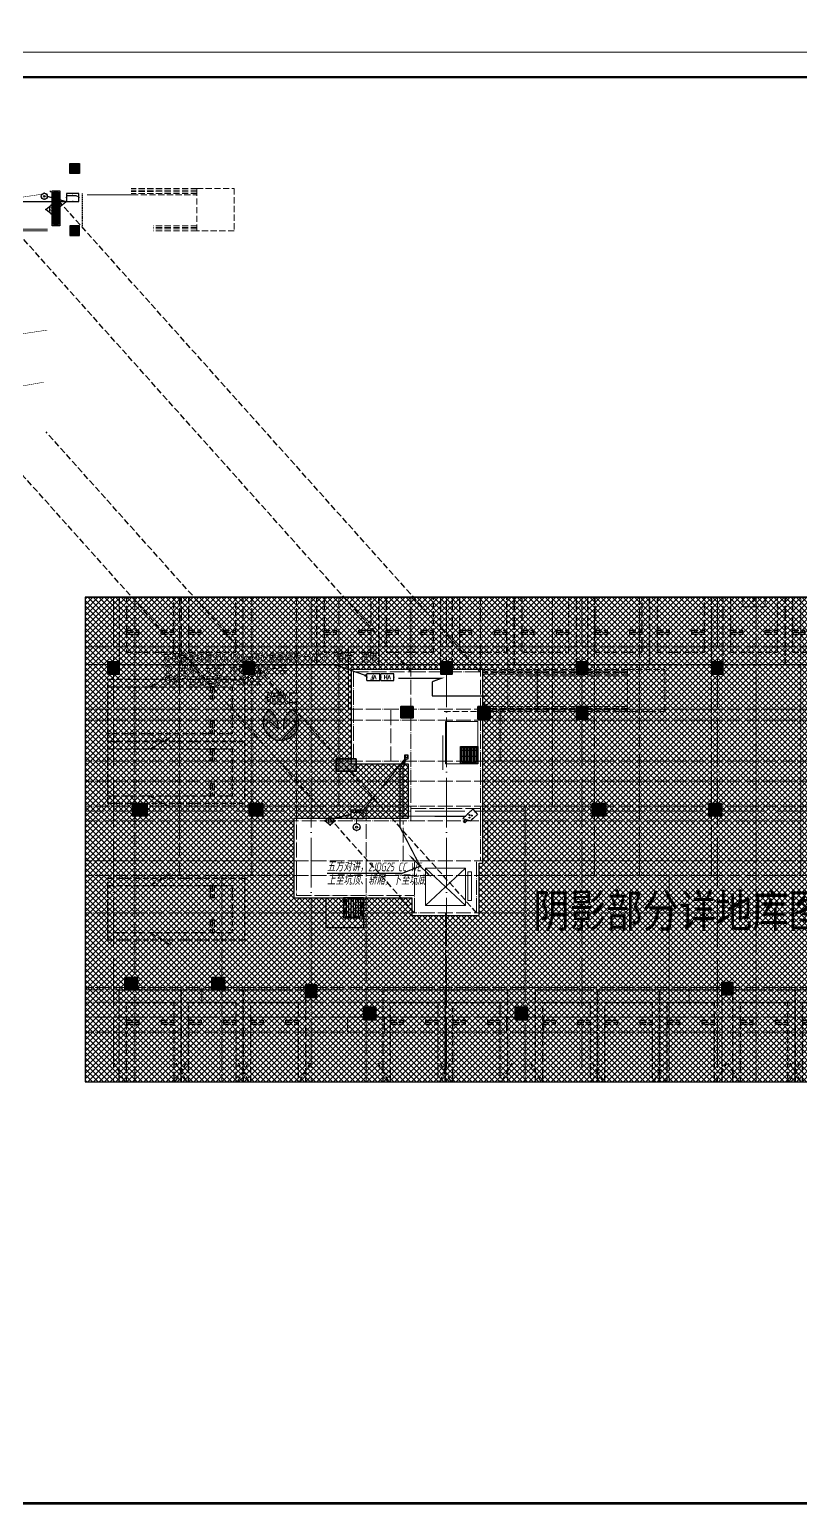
# Model space of a CAD drawing. Extents: x 2803505 to 5851001, y -1372902 to 24339.
# Drawn here: x 2843566 to 2874588, y -807139 to -747739 of the extents above; entities that cross this region are included whole.
import ezdxf
from ezdxf.enums import TextEntityAlignment as Align
from ezdxf.xclip import XClip

# ---------------------------------------------------------------- set-up
doc = ezdxf.new("R2010")
doc.units = 0
doc.header["$LTSCALE"] = 1000
doc.header["$MEASUREMENT"] = 0
doc.header["$XCLIPFRAME"] = 2
for name, pattern in [('#P_--_20B1_001_t3$0$DASH', [0.35, 0.25, -0.1]), ('5、6、7#楼参照$0$DASH', [0.35, 0.25, -0.1]), ('__DASH', [0.35, 0.25, -0.1]), ('DASH', [0.35, 0.25, -0.1]), ('DOTE', [2.4200000000000004, 2, -0.2, 0.02, -0.2]), ('HIDDEN', [0.375, 0.25, -0.125])]:
    doc.linetypes.add(name, pattern=pattern)
doc.layers.get('0').update_dxf_attribs({"linetype": 'CONTINUOUS'})
for name, color, linetype in [('!!电气', 1, 'CONTINUOUS'), ('!校对', 2, 'CONTINUOUS'), ('0-R疏散口', 20, 'CONTINUOUS'), ('0-R集水坑', 191, 'CONTINUOUS'), ('DIM-照明', 7, 'CONTINUOUS'), ('EQUIP-安防', 3, 'CONTINUOUS'), ('EQUIP-电视', 3, 'CONTINUOUS'), ('HS-A-停车位（标准）', 9, 'CONTINUOUS'), ('LWIRE', 4, 'CONTINUOUS'), ('text', 7, 'CONTINUOUS'), ('VPIPE-雨水', 4, 'DASH'), ('WIRE-安防', 4, 'CONTINUOUS'), ('人防集水坑', 11, 'CONTINUOUS'), ('审核', 1, 'CONTINUOUS'), ('电气', 6, 'CONTINUOUS'), ('疏散口', 20, 'CONTINUOUS')]:
    doc.layers.add(name, color=color, linetype=linetype)
for name, color, linetype, lineweight in [('3.5方案汇报，与郭总、侯月琴确定户型_t8$0$STAIR', 2, 'CONTINUOUS', 18), ('AE-PARKING', 70, '5、6、7#楼参照$0$DASH', 13), ('DOTE', 19, 'DOTE', 9), ('PUB_HATCH', 8, 'CONTINUOUS', 9), ('STAIR', 252, 'CONTINUOUS', 20), ('图框', 147, 'CONTINUOUS', 20), ('填充', 251, 'CONTINUOUS', 5), ('平面-看线', 252, 'CONTINUOUS', 15), ('排水', 252, 'CONTINUOUS', 20), ('砼柱', 2, 'CONTINUOUS', 35)]:
    doc.layers.add(name, color=color, linetype=linetype, lineweight=lineweight)
doc.styles.add('-宋体', font='', dxfattribs={"width": 0.8})
doc.styles.add('_TEL_DIM', font='SIMPLEX', dxfattribs={"width": 0.8, "height": 3.5, "bigfont": 'HZTXT'})
doc.styles.add('HZTXT', font='gbeitc.shx', dxfattribs={"width": 0.8, "height": 400, "bigfont": 'hztxt.shx'})
doc.styles.add('SM1', font='realsz.shx', dxfattribs={"width": 0.75, "bigfont": 'realhz.shx'})
doc.styles.get("Standard").update_dxf_attribs({"font": 'gbenor.shx', "bigfont": 'gbcbig.shx'})
doc.styles.add('黑体', font='simhei.ttf')
doc.styles.get('-宋体').set_extended_font_data('SimSun')

# ---------------------------------------------------------------- blocks, each defined once
blk = doc.blocks.new('A$C1DD019F9')
at = {"layer": '疏散口'}
h = blk.add_hatch(color=256, dxfattribs=at)
edge = h.paths.add_edge_path()
edge.add_line((1657.837590239942, 3315.723901660649), (367.3306208625436, 2025.216944172512))
edge.add_arc((562.7390984487897, 1829.808464785995), 276.3493204781321, 134.999999736071, 315.0000450135555)
edge.add_line((758.1477304548025, 1634.400139819365), (1381.488251060247, 2257.740654682275))
edge.add_arc((-487.2515846193137, 1989.868379143272), 1887.841129295078, -24.12321173134552, 8.157426411511608, ccw=False)
edge.add_arc((-487.2518275084583, 1989.868449001487), 1887.841379523462, 303.5961554791981, 335.8767893464231, ccw=False)
edge.add_arc((1657.83757689014, 1657.627985069564), 1658.095916591085, 89.99999953869542, 228.4172749558772, ccw=False)
h = blk.add_hatch(color=256, dxfattribs=at)
edge = h.paths.add_edge_path()
edge.add_line((1657.837590239942, 3315.723901660649), (2948.344559617341, 2025.216944172512))
edge.add_arc((2752.936082031095, 1829.808464785995), 276.3493204781321, -135.00004501355562, 45.000000263928996, ccw=False)
edge.add_line((2557.527450025082, 1634.400139819365), (1934.186929419636, 2257.740654682275))
edge.add_arc((3802.926765099197, 1989.868379143272), 1887.841129295078, 171.8425735884883, 204.1232117313454)
edge.add_arc((3802.927007988342, 1989.868449001489), 1887.841379523464, 204.123210653577, 236.403844520802)
edge.add_arc((1657.837603589745, 1657.627985069564), 1658.095916591085, 311.5827250441228, 450.0000004613047)
for points in [[(1657.837590239942, 3315.723901660649), (367.3306208625437, 2025.216944172512, 1.000000395120669), (758.1477304548025, 1634.400139819365), (1381.488251060247, 2257.740654682275, -0.1417897514410627), (1235.721885070204, 1218.307265423704, -0.141789732410033), (557.3581269979476, 417.3751685111782, -0.6899650482418342), (1657.837590239942, 3315.723901660649)], [(1657.837590239942, 3315.723901660649), (2948.344559617341, 2025.216944172512, -1.000000395120669), (2557.527450025082, 1634.400139819365), (1934.186929419636, 2257.740654682275, 0.1417897514410627), (2079.953295409679, 1218.307265423704, 0.141789732410033), (2758.317053481937, 417.3751685111782, 0.6899650482418342), (1657.837590239942, 3315.723901660649)]]:
    blk.add_lwpolyline(points, format="xyb", close=True, dxfattribs=at)
blk = doc.blocks.new('充电车位')
at = {"layer": 'AE-PARKING', "linetype": 'ByBlock'}
h = blk.add_hatch(color=1, dxfattribs=at)
h.dxf.hatch_style = 1
h.paths.add_polyline_path([(-1007586.192309124, -1042637.750552036), (-1007473.70691881, -1042375.484842397), (-1007689.223537753, -1042375.484842405), (-1007425.007632948, -1042030.478523538), (-1007514.574478829, -1042281.719792634), (-1007278.962196556, -1042297.991757713)])
at = {"layer": 'AE-PARKING', "color": 1}
for p, q in [((-1007928.602682202, -1041872.947363779), (-1007028.602682206, -1041872.947363779)), ((-1007928.602682199, -1041872.947363779), (-1007928.602682201, -1042772.947363771)), ((-1007028.602682203, -1041872.947363779), (-1007028.602682201, -1042772.947363771)), ((-1007928.602682204, -1042772.947363771), (-1007028.602682201, -1042772.947363771))]:
    blk.add_line(p, q, dxfattribs=at)
at = {"layer": 'AE-PARKING', "color": 1, "linetype": 'ByBlock'}
for p, q in [((-1007425.007632948, -1042030.478523538), (-1007689.223537753, -1042375.484842405)), ((-1007689.223537753, -1042375.484842405), (-1007473.70691881, -1042375.484842397)), ((-1007278.962196556, -1042297.991757713), (-1007586.192309124, -1042637.750552036)), ((-1007586.192309124, -1042637.750552036), (-1007473.70691881, -1042375.484842397)), ((-1007425.007632948, -1042030.478523538), (-1007514.574478829, -1042281.719792634)), ((-1007514.574478829, -1042281.719792634), (-1007278.962196556, -1042297.991757713))]:
    blk.add_line(p, q, dxfattribs=at)
blk = doc.blocks.new('A$C25A378E3')
at = {"layer": 'HS-A-停车位（标准）', "linetype": 'DASH'}
for p, q in [((299.9288666398497, 4280.200665866025), (299.9276344913524, 4120.200664976728)), ((299.9282505712472, 4200.200665451237), (799.9279646449722, 4200.00894667895)), ((299.9288666398497, 4280.200665866025), (799.9285807174165, 4280.00894703425)), ((799.9285807174165, 4280.00894703425), (799.9273485837039, 4120.008946264163)), ((1699.929113851395, 4280.193678615266), (1699.927881702897, 4120.19367778569)), ((1699.928497782676, 4200.193678200361), (2199.928211856517, 4200.001959428308)), ((1699.929113851395, 4280.193678615266), (2199.928827928961, 4280.001959843212)), ((2199.928827928961, 4280.001959843212), (2199.927595795365, 4120.001958953799)), ((299.9276344913524, 4120.200664976728), (799.9273485837039, 4120.008946264163)), ((1699.927881702897, 4120.19367778569), (2199.927595795365, 4120.001958953799)), ((300.0205537431175, 1700.046125917463), (-199.9740653929766, 2550.049336581258)), ((2200.020893819514, 1700.035927985562), (2700.026429273654, 2550.032717227354))]:
    blk.add_line(p, q, dxfattribs=at)
for points in [[(1.164153218269348e-10, 5499.999999999884), (2499.999999842257, 5499.971898506512), (2499.938176556607, -0.02810114610474557), (-0.06182328553404659, 3.472669050097466e-07)], [(299.9943796824664, 4999.996627852321), (2199.994379562442, 4999.975270717288), (2199.938176575466, -0.02472896687686443), (299.9381766954903, -0.003371831844560802)]]:
    blk.add_lwpolyline(points, close=True, dxfattribs=at)
blk = doc.blocks.new('TIY8O')
at = {"layer": '0-R集水坑', "linetype": 'DASH'}
h = blk.add_hatch(dxfattribs=at)
h.set_pattern_fill('LINE', color=191, scale=100, angle=-90.00000000000006, style=0)
h.set_pattern_definition([(270, (-235326.6603705898, -492619.8195465856), (95.25, -7.876661409549766e-14), [])])
h.paths.add_polyline_path([(251192.714674465, 63602.66983472076), (251192.7093475896, 62902.669904932), (250492.7095668054, 62902.67580823865), (250492.7161997986, 63602.67580820792)])
at = {"layer": '0-R集水坑', "color": 191, "elevation": 0.4327255357110903}
for points in [[(250442.7090580211, 62452.68549320343), (251942.7090579913, 62452.67601750753), (251942.7166385491, 63652.67601748332), (250442.7166385789, 63652.68549317922)], [(251242.7159861337, 63652.66910502905), (251242.7089670943, 62852.66910505909), (250442.7091281175, 62852.67624693047), (250442.7166384909, 63652.67624689624)]]:
    blk.add_lwpolyline(points, close=True, dxfattribs=at)
at = {"layer": '0-R集水坑', "color": 191, "linetype": 'DASH', "elevation": 0.4327255357110903}
blk.add_lwpolyline([(251192.714674465, 63602.66983472076), (251192.7093475896, 62902.669904932), (250492.7095668054, 62902.67580823865), (250492.7161997986, 63602.67580820792)], close=True, dxfattribs=at)
blk = doc.blocks.new('FSFSFASFSFESFSEF')
at = {"layer": '人防集水坑', "ltscale": 0.8}
h = blk.add_hatch(dxfattribs=at)
h.set_pattern_fill('GRATE', color=256, scale=75, style=0)
h.set_pattern_definition([(270, (-806039.3574039747, 23438904.07928268), (59.53125, -1.822618869043522e-14), []), (360, (-806039.3574039747, 23438904.07928268), (8.748522416193854e-14, 238.125), [])])
h.paths.add_polyline_path([(286466.5787021541, 761315.5335229017), (287066.5787021541, 761315.5335229017), (287066.5787021541, 760715.5335229017), (286466.5787021541, 760715.5335229017)])
at = {"layer": '人防集水坑'}
for points in [[(287116.5787021541, 760665.5335229017), (286416.5787021541, 760665.5335229017), (286416.5787021541, 761365.5335229017), (287116.5787021541, 761365.5335229017)], [(287066.5787021541, 760715.5335229017), (286466.5787021541, 760715.5335229017), (286466.5787021541, 761315.5335229017), (287066.5787021541, 761315.5335229017)]]:
    blk.add_lwpolyline(points, close=True, dxfattribs=at)
at = {"layer": '排水'}
blk.add_lwpolyline([(285816.5787021536, 760665.5335229018), (287116.5787021536, 760665.5335229018), (287116.5787021534, 762365.5335229018), (285816.5787021534, 762365.5335229018)], close=True, dxfattribs=at)
blk = doc.blocks.new('DFBFBFBGF')
at = {"layer": 'STAIR', "color": 252, "linetype": '#P_--_20B1_001_t3$0$DASH'}
for p, q in [((293136.325158803, 754230.1456084143), (287316.5787030022, 754230.1456084143)), ((293136.3251588031, 754160.1456084616), (287316.5787030022, 754160.1456084708)), ((293136.3251588029, 754100.1456084616), (287316.5787030022, 754100.1456084704)), ((293136.3251588018, 754030.1456084143), (287316.5787030022, 754030.1456084145)), ((288716.325158803, 753970.1456084145), (293136.3251588018, 753970.1456083918)), ((293136.3251588018, 754030.1456084143), (293136.325158803, 754230.1456084143)), ((293136.325158803, 752730.1456083826), (287316.5787030022, 752730.1456085002)), ((293136.3251588031, 752660.1456084299), (287316.5787030022, 752660.1456085349)), ((293136.3251588029, 752600.1456084299), (287316.5787030022, 752600.1456085352)), ((293136.3251588018, 752530.1456083826), (293136.325158803, 752730.1456083826)), ((293136.3251588018, 752530.1456083826), (287316.5787030022, 752530.1456085071))]:
    blk.add_line(p, q, dxfattribs=at)
blk.add_lwpolyline([(293136.325158803, 754230.1456084143), (294636.325158803, 754230.1456084143), (294636.325158803, 752530.1456083859), (293136.325158803, 752530.1456083859)], close=True, dxfattribs=at)
at = {"layer": '审核', "color": 252, "linetype": 'HIDDEN', "ltscale": 0.2}
blk.add_line((289519.4158324369, 752530.1456084601), (289519.4158324566, 754230.1456084143), dxfattribs=at)
blk = doc.blocks.new('A$C24B36177')
for points in [[(-113625.0000000002, -16697.00265675376), (-114075.0000000002, -16697.00265675376), (-114075.0000000002, -17197.00265675376), (-113625.0000000002, -17197.00265675376)], [(-108175.0000000002, -16697.00265675376), (-108625.0000000002, -16697.00265675376), (-108625.0000000002, -17197.00265675376), (-108175.0000000002, -17197.00265675376)], [(-100225.0000000002, -16697.00265675376), (-100675.0000000002, -16697.00265675376), (-100675.0000000002, -17197.00265675376), (-100225.0000000002, -17197.00265675376)], [(-94775.00000000023, -16697.00265675376), (-95225.00000000023, -16697.00265675376), (-95225.00000000023, -17197.00265675376), (-94775.00000000023, -17197.00265675376)], [(-89325.00000000023, -16697.00265675376), (-89775.00000000023, -16697.00265675376), (-89775.00000000023, -17197.00265675376), (-89325.00000000023, -17197.00265675376)], [(-101788.2715234833, -18497.00265675376), (-102288.2715234833, -18497.00265675376), (-102288.2715234833, -18947.00265675376), (-101788.2715234833, -18947.00265675376)], [(-98688.27152348333, -18497.00265675376), (-99188.27152348333, -18497.00265675376), (-99188.27152348333, -18947.00265675376), (-98688.27152348333, -18947.00265675376)], [(-94775.00000000023, -18497.00265675376), (-95225.00000000023, -18497.00265675376), (-95225.00000000023, -18997.00265675376), (-94775.00000000023, -18997.00265675376)], [(-104088.2823892349, -20597.00265675364), (-104888.2823892349, -20597.00265675364), (-104888.2823892349, -21097.00265675364), (-104088.2823892349, -21097.00265675364)], [(-112488.2715234833, -22397.00265675364), (-113088.2715234833, -22397.00265675364), (-113088.2715234833, -22897.00265675364), (-112488.2715234833, -22897.00265675364)], [(-108388.2715234832, -22897.00265675364), (-107838.2715234832, -22897.00265675364), (-107838.2715234832, -22397.00265675364), (-108388.2715234832, -22397.00265675364)], [(-94588.27152348321, -22897.00265675364), (-94038.27152348321, -22897.00265675364), (-94038.27152348321, -22397.00265675364), (-94588.27152348321, -22397.00265675364)], [(-89888.27152348321, -22897.00265675364), (-89388.27152348321, -22897.00265675364), (-89388.27152348321, -22397.00265675364), (-89888.27152348321, -22397.00265675364)], [(-113388.2715234833, -29897.00265675364), (-112888.2715234833, -29897.00265675364), (-112888.2715234833, -29397.00265675364), (-113388.2715234833, -29397.00265675364)], [(-109888.2715239811, -29897.00265675364), (-109388.2715239811, -29897.00265675364), (-109388.2715239811, -29397.00265675364), (-109888.2715239811, -29397.00265675364)], [(-105675.0000000002, -29697.00265675364), (-106125.0000000002, -29697.00265675364), (-106125.0000000002, -30197.00265675364), (-105675.0000000002, -30197.00265675364)], [(-88924.99999999988, -29597.00265675376), (-89374.99999999988, -29597.00265675376), (-89374.99999999988, -30097.00265675376), (-88924.99999999988, -30097.00265675376)], [(-103788.2715234833, -31097.00265675364), (-103288.2715234833, -31097.00265675364), (-103288.2715234833, -30597.00265675364), (-103788.2715234833, -30597.00265675364)], [(-97688.27152348333, -31097.00265675376), (-97188.27152348333, -31097.00265675376), (-97188.27152348333, -30597.00265675376), (-97688.27152348333, -30597.00265675376)]]:
    blk.add_hatch(color=252).paths.add_polyline_path(points)
at = {"layer": '砼柱', "color": 252, "lineweight": 35}
for points in [[(-113625.0000000002, -16697.00265675376), (-114075.0000000002, -16697.00265675376), (-114075.0000000002, -17197.00265675376), (-113625.0000000002, -17197.00265675376)], [(-108175.0000000002, -16697.00265675376), (-108625.0000000002, -16697.00265675376), (-108625.0000000002, -17197.00265675376), (-108175.0000000002, -17197.00265675376)], [(-100225.0000000002, -16697.00265675376), (-100675.0000000002, -16697.00265675376), (-100675.0000000002, -17197.00265675376), (-100225.0000000002, -17197.00265675376)], [(-94775.00000000023, -16697.00265675376), (-95225.00000000023, -16697.00265675376), (-95225.00000000023, -17197.00265675376), (-94775.00000000023, -17197.00265675376)], [(-89325.00000000023, -16697.00265675376), (-89775.00000000023, -16697.00265675376), (-89775.00000000023, -17197.00265675376), (-89325.00000000023, -17197.00265675376)], [(-101788.2715234833, -18497.00265675376), (-102288.2715234833, -18497.00265675376), (-102288.2715234833, -18947.00265675376), (-101788.2715234833, -18947.00265675376)], [(-98688.27152348333, -18497.00265675376), (-99188.27152348333, -18497.00265675376), (-99188.27152348333, -18947.00265675376), (-98688.27152348333, -18947.00265675376)], [(-94775.00000000023, -18497.00265675376), (-95225.00000000023, -18497.00265675376), (-95225.00000000023, -18997.00265675376), (-94775.00000000023, -18997.00265675376)], [(-104088.2823892349, -20597.00265675364), (-104888.2823892349, -20597.00265675364), (-104888.2823892349, -21097.00265675364), (-104088.2823892349, -21097.00265675364)], [(-112488.2715234833, -22397.00265675364), (-113088.2715234833, -22397.00265675364), (-113088.2715234833, -22897.00265675364), (-112488.2715234833, -22897.00265675364)], [(-108388.2715234832, -22897.00265675364), (-107838.2715234832, -22897.00265675364), (-107838.2715234832, -22397.00265675364), (-108388.2715234832, -22397.00265675364)], [(-94588.27152348321, -22897.00265675364), (-94038.27152348321, -22897.00265675364), (-94038.27152348321, -22397.00265675364), (-94588.27152348321, -22397.00265675364)], [(-89888.27152348321, -22897.00265675364), (-89388.27152348321, -22897.00265675364), (-89388.27152348321, -22397.00265675364), (-89888.27152348321, -22397.00265675364)], [(-113388.2715234833, -29897.00265675364), (-112888.2715234833, -29897.00265675364), (-112888.2715234833, -29397.00265675364), (-113388.2715234833, -29397.00265675364)], [(-109888.2715239811, -29897.00265675364), (-109388.2715239811, -29897.00265675364), (-109388.2715239811, -29397.00265675364), (-109888.2715239811, -29397.00265675364)], [(-105675.0000000002, -29697.00265675364), (-106125.0000000002, -29697.00265675364), (-106125.0000000002, -30197.00265675364), (-105675.0000000002, -30197.00265675364)], [(-88924.99999999988, -29597.00265675376), (-89374.99999999988, -29597.00265675376), (-89374.99999999988, -30097.00265675376), (-88924.99999999988, -30097.00265675376)], [(-103788.2715234833, -31097.00265675364), (-103288.2715234833, -31097.00265675364), (-103288.2715234833, -30597.00265675364), (-103788.2715234833, -30597.00265675364)], [(-97688.27152348333, -31097.00265675376), (-97188.27152348333, -31097.00265675376), (-97188.27152348333, -30597.00265675376), (-97688.27152348333, -30597.00265675376)]]:
    blk.add_lwpolyline(points, close=True, dxfattribs=at)
blk = doc.blocks.new('A$C74D73064')
at = {"layer": 'PUB_HATCH'}
blk.add_hatch(color=252, dxfattribs=at).paths.add_polyline_path([(1366.763577650301, 65922.25380453619), (916.7635776503012, 65922.25380453619), (916.7635776503012, 65422.25380453619), (1366.763577650301, 65422.25380453619)])
at = {"layer": '填充'}
h = blk.add_hatch(dxfattribs=at)
h.set_pattern_fill('ANSI37', color=252, scale=100, style=0)
h.set_pattern_definition([(45, (953418.0689988486, -464688.2486653434), (-112.2532015133644, 112.2532015133644), []), (135, (953418.0689988486, -464688.2486653434), (-112.2532015133644, -112.2532015133644), [])])
h.paths.add_polyline_path([(-14883.24657612492, 70322.25548036379), (39116.74029141641, 70322.25548036379), (39116.74029141641, 50822.25548154057), (-14883.24657612492, 50822.25548154057)])
h.paths.add_polyline_path([(-1883.245113453828, 67422.29268095532), (-1883.298365108087, 67422.2499491538), (-4183.506522695068, 67422.2499505431), (-4183.459693771438, 63622.29409954284), (-1883.245802723803, 63622.28858335229), (-1883.245280408068, 61422.56304480421), (-6483.052808453562, 61422.56158439867), (-6483.052809515619, 58222.55929603253), (-1733.24666046747, 58222.5592971961), (-1733.246263705427, 57522.29680770764), (966.75373735209, 57522.296807718), (966.7560266151559, 59622.35956726602), (1116.760783986654, 59622.22407580406), (1116.758494808571, 61422.42511312739), (1116.757451254758, 61422.53944550065), (1116.764397459454, 67422.28934755625)], flags=16)
h.paths.add_polyline_path([(28416.52837015979, 63622.29192543851), (28416.52719244442, 67422.25325119036), (26117.14164646191, 67422.25844941061), (26117.14164806681, 67422.29158126056), (23117.14164118294, 67422.29158126056), (23116.79998004087, 61422.56216836168), (18516.80651620356, 61422.56070896034), (18516.80691674957, 58222.56222750584), (23266.79900158942, 58222.56222766545), (23266.79899674351, 57522.29593126522), (25966.79899780103, 57522.29593127558), (25966.7989977973, 59622.2920976801), (26416.80034946487, 59622.29314419447), (26416.80034955358, 61422.56077466119), (26116.80271170358, 61422.53856905812), (26117.14164408576, 63622.29199816036)], flags=16)
at = {"color": 252}
for points in [[(-14883.24657612492, 70322.25548036373), (39116.74029141641, 70322.25548036373), (39116.74029141641, 50822.25548154057), (-14883.24657612492, 50822.25548154057)], [(-1883.245113453828, 67422.29268095526), (-1883.298365108087, 67422.24994915375), (-4183.506522695068, 67422.24995054305), (-4183.459693771438, 63622.29409954278), (-1883.245802723803, 63622.28858335223), (-1883.245280408068, 61422.56304480415), (-6483.052808453562, 61422.56158439873), (-6483.052809515619, 58222.55929603253), (-1733.24666046747, 58222.5592971961), (-1733.246263705427, 57522.29680770764), (966.75373735209, 57522.296807718), (966.7560266151559, 59622.35956726596), (1116.760783986654, 59622.224075804), (1116.758494808571, 61422.42511312733), (1116.757451254758, 61422.53944550059), (1116.764397459454, 67422.2893475563)]]:
    blk.add_lwpolyline(points, close=True, dxfattribs=at)
at = {"layer": '3.5方案汇报，与郭总、侯月琴确定户型_t8$0$STAIR', "color": 252}
for p, q in [((416.7534364764579, 59422.2468803107), (-1183.246563524008, 57922.2468803121)), ((-1183.246563524008, 59422.2468803107), (416.7534364764579, 57922.2468803121))]:
    blk.add_line(p, q, dxfattribs=at)
for points in [[(-1183.246563524008, 57922.2468803121), (-1183.246563524008, 59422.2468803107), (416.7534364764579, 59422.2468803107), (416.7534364764579, 57922.2468803121)], [(516.7534364669118, 58122.24688042758), (516.7534364669118, 59272.24688042805), (666.7534364697058, 59272.24688042805), (666.7534364697058, 58122.24688042758)]]:
    blk.add_lwpolyline(points, close=True, dxfattribs=at)
at = {"layer": 'DOTE', "color": 252}
for p, q in [((-13744.96489886986, 93136.92275867716), (-13744.96489886986, 8148.87607650971)), ((-5794.964898869861, 93136.92275867716), (-5794.964898869861, 8148.87607650971)), ((-344.9648988698609, 93136.92275867716), (-344.9648988698609, 8148.87607650971)), ((5105.035101130372, 93136.92275867716), (5105.035101130372, 8148.87607650971)), ((10555.0351011306, 93136.92275867704), (10555.0351011306, 8148.876076509594)), ((-86385.24772744626, 67619.25646164955), (196116.0437006025, 67619.25646164955)), ((196116.0437006019, 61719.25646164967), (-86385.24772744626, 61719.25646164967)), ((196116.0437006026, 54519.25646164967), (-86385.24772744626, 54519.25646164967))]:
    blk.add_line(p, q, dxfattribs=at)
at = {"layer": 'DOTE', "color": 252, "linetype": 'DOTE', "ltscale": 0.3}
for p, q in [((-4083.231617064332, 67322.56009748916), (-4083.512988365372, 63722.29424634459)), ((-4083.23161725665, 67322.55763666308), (-1783.246863080421, 67322.55763666332)), ((-1783.063407918438, 67322.52273896977), (1016.936596401385, 67322.52273896965)), ((1016.567024466, 61822.07640173798), (-1783.433504528133, 61822.07844337658)), ((1017.095884542447, 61322.52799729933), (1017.095884542447, 59722.25773711945)), ((-6383.052609497914, 59122.25950459251), (-6383.052607165766, 58322.25957977993)), ((-6383.052609466482, 58322.25957977993), (-1633.246858521365, 58322.25959362602))]:
    blk.add_line(p, q, dxfattribs=at)
at = {"layer": 'PUB_HATCH', "color": 252}
blk.add_lwpolyline([(1366.763577650301, 65922.25380453619), (916.7635776503012, 65922.25380453619), (916.7635776503012, 65422.25380453619), (1366.763577650301, 65422.25380453619)], close=True, dxfattribs=at)
at = {"layer": 'STAIR', "color": 252, "linetype": '#P_--_20B1_001_t3$0$DASH'}
blk.add_line((-433.242937385221, 65722.24584208231), (916.7534365998581, 65722.2458416092), dxfattribs=at)
at = {"layer": 'STAIR', "color": 252}
blk.add_lwpolyline([(-493.247581881471, 64763.78181952855), (-493.255231945077, 63382.24629604642)], dxfattribs=at)
at = {"layer": '填充', "color": 252}
for points in [[(-14883.24657612492, 70322.25548036379), (39116.74029141641, 70322.25548036379), (39116.74029141641, 50822.25548154057), (-14883.24657612492, 50822.25548154057)], [(-1883.245113453828, 67422.29268095532), (-1883.298365108087, 67422.2499491538), (-4183.506522695068, 67422.2499505431), (-4183.459693771438, 63622.29409954284), (-1883.245802723803, 63622.28858335229), (-1883.245280408068, 61422.56304480421), (-6483.052808453562, 61422.56158439867), (-6483.052809515619, 58222.55929603253), (-1733.24666046747, 58222.5592971961), (-1733.246263705427, 57522.29680770764), (966.75373735209, 57522.296807718), (966.7560266151559, 59622.35956726602), (1116.760783986654, 59622.22407580406), (1116.758494808571, 61422.42511312739), (1116.757451254758, 61422.53944550065), (1116.764397459454, 67422.28934755625)]]:
    blk.add_lwpolyline(points, close=True, dxfattribs=at)
at = {"layer": '砼柱', "color": 252, "lineweight": 35}
blk.add_lwpolyline([(1366.763577650301, 65922.25380453619), (916.7635776503012, 65922.25380453619), (916.7635776503012, 65422.25380453619), (1366.763577650301, 65422.25380453619)], close=True, dxfattribs=at)
at = {"color": 252}
for name, p in [('A$C24B36177', (100104.7992927883, 84419.25646130543)), ('DFBFBFBGF', (-286199.8252656229, -686807.6532554035)), ('FSFSFASFSFESFSEF', (-286199.8252659943, -697043.2866348091))]:
    blk.add_blockref(name, p, dxfattribs=at)
at = {"layer": '0-R疏散口', "color": 252, "xscale": -0.4305656706515025, "yscale": 0.4305656706515025, "zscale": 0.4305656706515025, "rotation": 181.4259203059818}
blk.add_blockref('A$C1DD019F9', (-7741.420850994647, 65973.20232567424), dxfattribs=at)
at = {"layer": '0-R集水坑', "color": 252, "xscale": -1}
blk.add_blockref('TIY8O', (246759.48115165, -5430.161802409682, -0.4327255357110903), dxfattribs=at)
at = {"layer": 'AE-PARKING', "color": 252, "rotation": 359.9974937272497}
blk.add_blockref('充电车位', (1019554.21116711, 1112662.743279228), dxfattribs=at)
at = {"layer": 'HS-A-停车位（标准）', "color": 252, "linetype": 'DASH', "xscale": -1, "rotation": 179.9993559612105}
for p in [(-13519.90307558444, 73119.25646130391), (-11019.90307558409, 73119.2564613038), (-5569.903075626236, 73119.2564613038), (-3069.90307562612, 73119.25646130368), (-119.9030756260036, 73119.25646130368), (2380.035101088579, 73119.25646095606), (5330.096924373996, 73119.25646130368), (7830.035101088579, 73119.25646095606), (10780.09692437411, 73119.25646130368), (13280.0351010887, 73119.25646095606)]:
    blk.add_blockref('A$C25A378E3', p, dxfattribs=at)
at = {"layer": 'HS-A-停车位（标准）', "color": 252, "linetype": 'DASH'}
for p, rotation in [((-13969.96554396371, 67022.19143212365), 270.0006440387873), ((-13969.96554396395, 64522.19143212365), 270.0006440387873), ((-13969.96410182212, 59022.19802928611), 270.0006440387873), ((-13519.90307558444, 49019.25646199891), 0.000644038787326284), ((-11019.90307558409, 49019.25646199891), 0.000644038787326284), ((-8519.903075584094, 49019.2564619988), 0.000644038787326284), ((-2893.54194369982, 49019.25646206539), 0.000644038787326284), ((-393.5419436997036, 49019.25645423937), 0.000644038787326284), ((3230.15874763357, 49019.2564625392), 0.000644038787326284), ((5730.096924348036, 49019.25646219146), 0.000644038787326284), ((8230.096924348036, 49019.25646219146), 0.000644038787326284), ((11180.09692434804, 49019.25646218157), 0.000644038787326284), ((13680.09692434804, 49019.25646218157), 0.000644038787326284)]:
    blk.add_blockref('A$C25A378E3', p, dxfattribs=dict(at, rotation=rotation))
at = {"layer": '0-R疏散口', "color": 252, "style": '-宋体', "width": 0.75}
blk.add_text('疏散口', height=450, dxfattribs=at).set_placement((-7665.338529155822, 66042.07230047788))
blk = doc.blocks.new('HFHFTHFD')
at = {"layer": 'DOTE', "linetype": 'DOTE', "ltscale": 0.3}
for p, q in [((420616.5787028493, 612948.8100463543), (420616.5787028495, 593448.8100475312)), ((422416.5787019647, 601748.8100391305), (422416.5787019647, 612948.8100463543)), ((425316.5787020741, 601748.8100473222), (425316.5787020741, 612948.8100463543)), ((427116.5787021646, 601748.8100473222), (427116.5787027501, 612948.8100463543)), ((428816.5787016117, 604548.8100388076), (428816.5787015849, 612948.8100463543)), ((431716.5787021924, 603949.0803065526), (431716.5787021923, 612948.8100463543)), ((434516.5787031293, 603949.0803065526), (434516.5787031293, 612948.8100463543)), ((437416.57870371, 604548.8100388076), (437416.5787037368, 612948.8100463543)), ((439116.5787031571, 601748.8100473222), (439116.5787025715, 612948.8100463543)), ((440916.5787032476, 601748.8100473222), (440916.5787032476, 612948.8100463543)), ((443816.578703357, 601748.8100391305), (443816.5787033571, 612948.8100463543)), ((445616.5787024723, 612948.8100463543), (445616.5787024723, 593448.8100475312)), ((447416.5787015875, 601748.8100391305), (447416.5787015874, 612948.8100463543)), ((450316.5787016969, 601748.8100473222), (450316.5787016969, 612948.8100463543)), ((452116.5787017875, 601748.8100473222), (452116.578702373, 612948.8100463543)), ((453816.5787012345, 604548.8100388076), (453816.5787012078, 612948.8100463543)), ((456716.5787018152, 603949.0803065526), (456716.5787018152, 612948.8100463543)), ((459516.5787027521, 603949.0803065526), (459516.5787027522, 612948.8100463543)), ((462416.5787033328, 604548.8100388076), (462416.5787033596, 612948.8100463543)), ((464116.57870278, 601748.8100473222), (464116.5787021944, 612948.8100463543)), ((465916.5787028704, 601748.8100473222), (465916.5787028704, 612948.8100463543)), ((468816.5787029798, 601748.8100391305), (468816.5787029798, 612948.8100463543)), ((470616.5787020952, 612948.8100463543), (470616.5787020951, 593448.8100475312)), ((472616.5787020951, 610948.8100463543), (418616.5787028495, 610948.8100463543)), ((429216.5787418562, 608448.8079394411), (429216.5792071599, 610948.8075475836)), ((435616.5800621139, 608448.8079394314), (435616.5805274176, 610948.8075475739)), ((455616.5773428306, 608448.8079394314), (455616.5768775269, 610948.8075475739)), ((462016.5786630883, 608448.8079394411), (462016.5781977847, 610948.8075475836)), ((472616.5787020951, 608448.8100463543), (418616.5787028495, 608448.8100463543)), ((430916.5787021924, 606348.8100465569), (430916.5787021922, 608448.8100463543)), ((435316.5787031294, 606348.8100465569), (435316.5787031293, 608448.8100463543)), ((472616.5787020951, 607998.8100463543), (418616.5787028495, 607998.8100463543)), ((455916.5787018151, 606348.8100465569), (455916.5787018152, 607998.8100463542)), ((460316.5787027521, 606348.8100465569), (460316.5787027522, 607998.8100463542)), ((472616.5787020951, 606348.8100465569), (418616.5787028495, 606348.8100465569)), ((472616.5787020951, 605548.8100406288), (418616.5787028495, 605548.8100406289)), ((472616.5787020951, 604548.8100471114), (418616.5787028495, 604548.8100471116)), ((429916.7956125877, 604548.8100471115), (429916.5572264311, 593448.8100475312)), ((436316.361792734, 604548.8100471115), (436316.6001788905, 593448.8100475312)), ((454916.7956122105, 604548.8100471115), (454916.5572260541, 593448.8100475312)), ((461316.3617923568, 604548.8100471115), (461316.6001785134, 593448.8100475312)), ((418616.5787028495, 603949.0803176122), (472616.5787020951, 603949.0802720234)), ((431416.5779594908, 602348.8100463725), (431416.5779592263, 603948.8100463734)), ((434816.5794645891, 602348.8100463725), (434816.5794648536, 603948.8100463734)), ((456416.5779403554, 602348.8100463725), (456416.5779400909, 603948.8100463734)), ((459816.5794454537, 602348.8100463725), (459816.5794457182, 603948.8100463734)), ((472616.5787020951, 602348.8100463724), (418616.5787028495, 602348.8100463726)), ((431866.5787074884, 600248.8100463784), (431866.5787075731, 602348.8100463543)), ((434366.5786978334, 600248.8100463304), (434366.5786977486, 602348.8100463543)), ((456866.5787071111, 600248.8100463304), (456866.5787071959, 602348.8100463543)), ((459366.5786974561, 600248.8100463784), (459366.5786973714, 602348.8100463543)), ((472616.5787020951, 601748.8100473221), (418616.5787028495, 601748.8100473222)), ((424116.5787026776, 601748.8100392178), (424116.5787026776, 593448.8100475312)), ((442116.5787120232, 601748.8100392178), (442116.5787120232, 593448.8100475312)), ((449116.5786929213, 601748.8100392178), (449116.5786929213, 593448.8100475312)), ((467116.5787022669, 601748.8100392178), (467116.5787022669, 593448.8100475312)), ((472616.5787020951, 600248.810045596), (418616.5787028495, 600248.8100466327)), ((433116.5787096269, 600248.8100463543), (433116.5787096269, 593448.8100475312)), ((458116.5786953176, 600248.8100463543), (458116.5786953176, 593448.8100475312)), ((472616.5787020951, 597248.8100389724), (418616.5787028495, 597248.8100389724)), ((423316.5787026776, 597248.8100389725), (423316.5787026776, 596648.8100389723)), ((442916.5787231674, 597248.8100389725), (442916.5787231674, 596648.8100389723)), ((448316.5786817771, 597248.8100389725), (448316.5786817771, 596648.8100389723)), ((467916.5787022669, 597248.8100389725), (467916.578702267, 596648.8100389723)), ((472616.5787020951, 596648.8100389723), (418616.5787028495, 596648.8100389723)), ((472616.5787020951, 596048.810047531), (418616.5787028495, 596048.810047531)), ((429166.6130644571, 596048.8100475312), (429166.6001787189, 595448.8100475312)), ((430666.5829980801, 596048.8100475312), (430666.5958838182, 595448.8100475312)), ((435566.574427765, 596048.8100475312), (435566.5615420268, 595448.8100475312)), ((437066.544361388, 596048.8100475312), (437066.5572471261, 595448.8100475312)), ((454166.6130435566, 596048.8100475312), (454166.6001578184, 595448.8100475312)), ((455666.5829771796, 596048.8100475312), (455666.5958629177, 595448.8100475312)), ((460566.5744068645, 596048.8100475312), (460566.5615211263, 595448.8100475312)), ((462066.5443404875, 596048.8100475312), (462066.5572262256, 595448.8100475312)), ((472616.5787020951, 595448.810047531), (418616.5787028495, 595448.8100475312))]:
    blk.add_line(p, q, dxfattribs=at)
blk = doc.blocks.new('A$C110D7C8B')
h = blk.add_hatch()
h.set_pattern_fill('ANSI32', color=252, scale=7, angle=135)
h.set_pattern_definition([(180, (-705542.5179923946, -984740.2321152245), (-3.552713678800501e-15, -33.33750000000001), []), (180, (-705553.6304971946, -984729.1196104245), (-3.552713678800501e-15, -33.33750000000001), [])])
h.paths.add_polyline_path([(50, -1350.000000041677), (250.0000000000582, -1350.000000041677), (249.9999999999418, -50), (50, -50)])
at = {"color": 252}
for points in [[(0, 0), (300, 0), (300, -1400.000000041677), (0, -1400.000000041677)], [(50, -50), (250, -50), (250, -1350.000000041677), (50, -1350.000000041677)]]:
    blk.add_lwpolyline(points, close=True, dxfattribs=at)
blk = doc.blocks.new('A$C028C60F5')
at = {"color": 252}
blk.add_lwpolyline([(400.0000000717118, -1.851003617048264e-07), (0, 0), (-1.851003617048264e-07, -400.0000001632143), (399.9999998866115, -400.0000003483146)], close=True, dxfattribs=at)
at = {"layer": 'PUB_HATCH', "color": 252}
blk.add_solid([(-1.851003617048264e-07, -400.0000001632143), (399.9999998866115, -400.0000003483146), (0, 0), (400.0000000717118, -1.851003617048264e-07)], dxfattribs=at)
blk = doc.blocks.new('A$C28781836')
at = {"color": 252, "const_width": 20}
for points in [[(-10119.74675783236, -5500.243901853333), (-9734.167879659159, -530.5246518856147), (-7519.74645551201, -200.2097836569883)], [(-10119.74482251349, -7600.249561245553), (-9734.163560814166, -6030.524345523096), (-7519.742136667017, -5700.209477294469)], [(-9969.746456323192, -9700.245550757623), (-9584.167872510036, -8130.523613388767), (-7669.746456337685, -7800.20874516014)]]:
    blk.add_lwpolyline(points, dxfattribs=at)
at = {"layer": 'STAIR', "color": 252, "linetype": '#P_--_20B1_001_t3$0$DASH'}
for p, q in [((-1500, 0), (-4152.000000014203, 1.047737896442413e-09)), ((-1499.999999999884, -69.99999995273538), (-4152.000000013737, -69.75341075321194)), ((-1500.000000000116, -129.9999999527354), (-4152.000000013388, -129.7534107532119)), ((-1500.000000001164, -200), (-4152.000000012922, -199.9999999989523)), ((-4111.199999980512, -260.0000000090804), (-1500.000000001164, -260.0000000224682)), ((-1500, -1500.000000031665), (-3267.999999990105, -1499.999999998952)), ((-1499.999999999884, -1569.9999999844), (-3267.999999989639, -1569.754457053379)), ((-1500.000000000116, -1629.9999999844), (-3267.999999989115, -1629.754457012867)), ((-1500.000000001164, -1700.000000031665), (-3267.999999989115, -1699.754457054427))]:
    blk.add_line(p, q, dxfattribs=at)
at = {"layer": 'STAIR', "color": 252}
for p, q in [((-5920, -259.9999999997672), (-4111.19999998057, -260.0000000090804)), ((-8869.74283019395, -1700.246588996262), (-7519.746456208813, -1700.246589469374))]:
    blk.add_line(p, q, dxfattribs=at)
at = {"layer": 'STAIR', "color": 252, "linetype": '#P_--_20B1_001_t3$0$DASH'}
blk.add_lwpolyline([(-1500, 0), (0, 0), (0, -1700.000000028405), (-1500, -1700.000000028405)], close=True, dxfattribs=at)
at = {"layer": 'STAIR', "color": 252}
blk.add_lwpolyline([(-7519.746456187801, -1640.246589469374), (-8929.755123912648, -1640.246588975191), (-8929.755124753749, -4040.246135032154)], dxfattribs=at)
at = {"layer": '审核', "color": 252, "linetype": 'HIDDEN', "ltscale": 0.2}
blk.add_line((-6119.755594726943, -200.1547837678809), (-6119.682242507813, -1500.172692473629), dxfattribs=at)
at = {"layer": '平面-看线', "color": 252}
for p, q in [((-1500.000000001164, -200), (-1500, 0)), ((-1500.000000001164, -1700.000000031665), (-1500, -1500.000000031665))]:
    blk.add_line(p, q, dxfattribs=at)
at = {"color": 252, "xscale": -1}
blk.add_blockref('A$C028C60F5', (-6219.744254106772, 999.753149292781), dxfattribs=at)
at = {"color": 252}
for name, p in [('A$C110D7C8B', (-7319.746456009045, -100.2399003441678)), ('A$C028C60F5', (-6619.744458064088, -1500.248004525783))]:
    blk.add_blockref(name, p, dxfattribs=at)
blk = doc.blocks.new('A$C24015597')
at = {"color": 251, "linetype": '__DASH', "true_color": 0x636466}
for p, q in [((22902.27094201744, 33464.56624208507), (5579.640258559957, 52818.60173579375)), ((25702.27094089426, 33464.56624208461), (8379.640257436782, 52818.60173579375)), ((23052.27163664997, 23764.56650227751), (5729.640953192487, 43118.60199598619)), ((25552.46730292588, 23764.56650227751), (8229.836619468406, 43118.60199598619))]:
    blk.add_line(p, q, dxfattribs=at)
at = {"layer": 'VPIPE-雨水'}
blk.add_circle((25902.00418432243, 32164.55162812606), 55, dxfattribs=at)
for name, p in [('A$C28781836', (15799.38740952499, 52918.84754674346)), ('HFHFTHFD', (-408814.1128116702, -576484.2435578948))]:
    blk.add_blockref(name, p)
ref = blk.add_blockref('A$C74D73064', (24685.71245598793, -33857.69039963209))
XClip(ref).set_block_clipping_path([(-14883.246564808185, 50822.2568892687), (39116.74030273309, 70322.2568880918)])
at = {"layer": 'text', "color": 8, "style": '黑体', "width": 0.8}
blk.add_text('阴影部分详地库图纸', height=1345.89029535865, dxfattribs=at).set_placement((27831.66848718282, 23175.30230136192))
blk = doc.blocks.new('$equip$00001465')
for p, q in [((-0.75, 0.1000000000003638), (-0.4571428571434808, 0.1000000000003638)), ((-0.75, -0.1000000000003638), (-0.75, 0.1000000000003638)), ((-0.5999999999985448, 0.3500000000003638), (-0.2000000000007276, -0.3500000000003638)), ((-0.5999999999985448, 0.3500000000003638), (0.75, 0.3500000000003638)), ((0.75, 0.3500000000003638), (0.75, -0.3500000000003638)), ((-0.75, -0.1000000000003638), (-0.3428571428557916, -0.1000000000003638)), ((0.75, -0.3500000000003638), (-0.2000000000007276, -0.3500000000003638))]:
    blk.add_line(p, q)
for centre in [(-0.0499999999992724, -0.0499999999992724), (0.09999999999854481, 0.1499999999996362), (0.25, -0.0499999999992724)]:
    blk.add_circle(centre, 0.05)
for p in [(-0.75, 0), (0.0750000000007276, 0.3500000000003638), (0.75, 0), (0.0750000000007276, -0.3500000000003638)]:
    blk.add_point(p)
for points in [[(-0.0499999999992724, 0), (-0.0499999999992724, 0), (-0.0750000000007276, -0.006698729810523218), (-0.02500000000145519, -0.006698729810523218)], [(0.05669872981161461, 0.1749999999992724), (0.143301270189113, 0.1749999999992724), (0.0499999999992724, 0.1499999999996362), (0.1500000000014552, 0.1499999999996362)], [(0.05669872981161461, 0.125), (0.143301270189113, 0.125), (0.0499999999992724, 0.1499999999996362), (0.1500000000014552, 0.1499999999996362)], [(0.0750000000007276, 0.1933012701883854), (0.125, 0.1933012701883854), (0.05669872981161461, 0.1749999999992724), (0.143301270189113, 0.1749999999992724)], [(0.0750000000007276, 0.106698729810887), (0.125, 0.106698729810887), (0.05669872981161461, 0.125), (0.143301270189113, 0.125)], [(0.09999999999854481, 0.2000000000007276), (0.09999999999854481, 0.2000000000007276), (0.0750000000007276, 0.1933012701883854), (0.125, 0.1933012701883854)], [(0.09999999999854481, 0.1000000000003638), (0.09999999999854481, 0.1000000000003638), (0.0750000000007276, 0.106698729810887), (0.125, 0.106698729810887)], [(0.25, 0), (0.25, 0), (0.2249999999985448, -0.006698729810523218), (0.2750000000014552, -0.006698729810523218)], [(-0.09330127018984058, -0.0249999999996362), (-0.006698729812342208, -0.0249999999996362), (-0.09999999999854481, -0.0499999999992724), (0, -0.0499999999992724)], [(-0.09330127018984058, -0.0750000000007276), (-0.006698729812342208, -0.0750000000007276), (-0.09999999999854481, -0.0499999999992724), (0, -0.0499999999992724)], [(-0.0750000000007276, -0.006698729810523218), (-0.02500000000145519, -0.006698729810523218), (-0.09330127018984058, -0.0249999999996362), (-0.006698729812342208, -0.0249999999996362)], [(-0.0750000000007276, -0.09330127018984058), (-0.02500000000145519, -0.09330127018984058), (-0.09330127018984058, -0.0750000000007276), (-0.006698729812342208, -0.0750000000007276)], [(-0.0499999999992724, -0.1000000000003638), (-0.0499999999992724, -0.1000000000003638), (-0.0750000000007276, -0.09330127018984058), (-0.02500000000145519, -0.09330127018984058)], [(0.2066987298094318, -0.0249999999996362), (0.2933012701905682, -0.0249999999996362), (0.2000000000007276, -0.0499999999992724), (0.2999999999992724, -0.0499999999992724)], [(0.2066987298094318, -0.0750000000007276), (0.2933012701905682, -0.0750000000007276), (0.2000000000007276, -0.0499999999992724), (0.2999999999992724, -0.0499999999992724)], [(0.2249999999985448, -0.006698729810523218), (0.2750000000014552, -0.006698729810523218), (0.2066987298094318, -0.0249999999996362), (0.2933012701905682, -0.0249999999996362)], [(0.2249999999985448, -0.09330127018984058), (0.2750000000014552, -0.09330127018984058), (0.2066987298094318, -0.0750000000007276), (0.2933012701905682, -0.0750000000007276)], [(0.25, -0.1000000000003638), (0.25, -0.1000000000003638), (0.2249999999985448, -0.09330127018984058), (0.2750000000014552, -0.09330127018984058)]]:
    blk.add_solid(points)
at = {"flags": 9}
blk.add_attdef('A', (-0.0158493649068987, -0.01584936490507971), '', height=2e-05, dxfattribs=at)
blk = doc.blocks.new('A$C04F44ECC')
at = {"layer": '!!电气'}
for p, q in [((0, 0), (-300, 0)), ((-300, 0), (-300, -300)), ((-250, -200), (-250, 0)), ((0, 0), (-223.3450037743896, -26.92685067094862)), ((-50, 0), (-50, -200)), ((0, -300), (0, 0)), ((-223.3450037743896, -26.92685067094862), (-300, -300)), ((-300, -300), (0, -300)), ((-50, -200), (-250, -200))]:
    blk.add_line(p, q, dxfattribs=at)
blk = doc.blocks.new('$equip$00001801')
for p, q in [((-0.6500000000014552, 0.7000000000007276), (-0.6500000000014552, 0)), ((0.6500000000014552, 0.7000000000007276), (-0.6500000000014552, 0.7000000000007276)), ((-0.6500000000014552, 0), (0.6500000000014552, 0)), ((0.6500000000014552, 0.7000000000007276), (0.6500000000014552, 0))]:
    blk.add_line(p, q)
for p in [(-0.6500000000014552, 0.3500000000003638), (0, 0.7000000000007276), (0, 0), (0.6500000000014552, 0.3500000000003638)]:
    blk.add_point(p)
at = {"color": 7, "style": '_TEL_DIM'}
blk.add_attdef('$TEXT$', text='', height=0.4, dxfattribs=at).set_placement((0, 0.3500000000003638), align=Align.MIDDLE_CENTER)
at = {"color": 7, "style": '_TEL_DIM', "flags": 1}
blk.add_attdef('A', text='', height=2e-05, dxfattribs=at).set_placement((0, 0), align=Align.MIDDLE_CENTER)
blk = doc.blocks.new('$equip$00001800')
for p, q in [((-0.6500000000014552, 0.7000000000007276), (-0.6500000000014552, 0)), ((0.6500000000014552, 0.7000000000007276), (-0.6500000000014552, 0.7000000000007276)), ((-0.6500000000014552, 0), (0.6500000000014552, 0)), ((0.6500000000014552, 0.7000000000007276), (0.6500000000014552, 0))]:
    blk.add_line(p, q)
for p in [(-0.6500000000014552, 0.3500000000003638), (0, 0.7000000000007276), (0, 0), (0.6500000000014552, 0.3500000000003638)]:
    blk.add_point(p)
at = {"color": 7, "style": '_TEL_DIM'}
blk.add_attdef('$TEXT$', text='', height=0.4, dxfattribs=at).set_placement((0, 0.3500000000003638), align=Align.MIDDLE_CENTER)
at = {"color": 7, "style": '_TEL_DIM', "flags": 1}
blk.add_attdef('A', text='', height=2e-05, dxfattribs=at).set_placement((0, 0), align=Align.MIDDLE_CENTER)
blk = doc.blocks.new('$equip$00002617')
for p, q in [((0.6250151190488396, 0.4150200000058248), (-0.6249848809511604, 0.4150200000058248)), ((-0.6249848809511604, 0.4150200000058248), (-0.6249848809511604, -0.4149799999959214)), ((-0.6249848809511604, 0.2150200000050972), (0.3250151190459292, 0.2150200000050972)), ((0.3250151190459292, 0.2150200000050972), (0.6250151190488396, 0.07502000000567932)), ((0.6250151190488396, -0.4149799999959214), (0.6250151190488396, 0.4150200000058248)), ((-0.6249848809511604, -0.4149799999959214), (0.6250151190488396, -0.4149799999959214))]:
    blk.add_line(p, q)
at = {"linetype": 'Continuous', "const_width": 0.04}
blk.add_lwpolyline([(-0.6249848809511604, 0.4150200000058248), (0.6250151190488396, 0.4150200000058248), (0.6250151190488396, -0.4149799999959214), (-0.6249848809511604, -0.4149799999959214)], close=True, dxfattribs=at)
at = {"color": 1}
for p in [(-0.6249848809511604, 2.000000495172571e-05), (1.51190488395514e-05, 0.4150200000058248), (0.6250151190488396, 2.000000495172571e-05), (0.01750438004455646, -0.4149799999959214)]:
    blk.add_point(p, dxfattribs=at)
at = {"color": 7, "style": '_TEL_DIM', "flags": 1}
blk.add_attdef('A', text='', height=2.5e-05, dxfattribs=at).set_placement((0, 1.818989403545856e-12), align=Align.MIDDLE_CENTER)
blk = doc.blocks.new('$equip$00002474')
for p, q in [((-0.519992380955955, 1.000000338535756e-05), (7.619048119522631e-06, 0.4400100000020757)), ((7.619048119522631e-06, -0.4399899999989429), (-0.519992380955955, 1.000000338535756e-05)), ((7.619048119522631e-06, 0.4400100000020757), (0.5200076190521941, 1.000000338535756e-05)), ((0.5200076190521941, 1.000000338535756e-05), (7.619048119522631e-06, -0.4399899999989429))]:
    blk.add_line(p, q)
at = {"const_width": 0.04}
blk.add_lwpolyline([(7.619048119522631e-06, 0.4400100000020757), (-0.519992380955955, 1.000000338535756e-05), (7.619048119522631e-06, -0.4399899999989429), (0.5200076190521941, 1.000000338535756e-05), (7.619048119522631e-06, 0.4400100000020757), (-0.519992380955955, 1.000000338535756e-05)], dxfattribs=at)
for p in [(-0.519992380955955, 1.000000338535756e-05), (7.619048119522631e-06, 0.4400100000020757), (0.5200076190521941, 1.000000338535756e-05), (7.619048119522631e-06, -0.4399899999989429)]:
    blk.add_point(p)
at = {"color": 7, "style": '_TEL_DIM'}
blk.add_attdef('$TEXT$', text='', height=0.3, dxfattribs=at).set_placement((0.02805548798642121, 0.01213281898526475), align=Align.MIDDLE_CENTER)
at = {"color": 7, "style": '_TEL_DIM', "flags": 1}
blk.add_attdef('A', text='', height=2e-05, dxfattribs=at).set_placement((0, 0), align=Align.MIDDLE_CENTER)
blk = doc.blocks.new('$TelecSys$00000079')
for p, q in [((0.7000000000007276, 0.7000000000007276), (0, 0)), ((0.1041666666678793, 0.1041666666660603), (0.1041666666678793, 0.1041666666660603)), ((-0.1041666666678793, -0.1041666666660603), (-0.1041666666678793, -0.1041666666660603))]:
    blk.add_line(p, q)
at = {"const_width": 0.1425}
blk.add_lwpolyline([(-0.07125000000087311, 0, 1), (0.07125000000087311, 0, 1)], format="xyb", close=True, dxfattribs=at)
blk.add_solid([(0.6300000000010186, 0.7700000000004366), (0.7700000000004366, 0.6299999999991996), (1.150000000001455, 1.149999999999636)])
at = {"width": 0.8, "flags": 9}
blk.add_attdef('A', (0, 0), '', height=2e-05, dxfattribs=at)
blk = doc.blocks.new('$TelecSys$00000080')
for p, q in [((-0.7000000000007276, -0.7000000000007276), (0, 0)), ((0.1041666666678793, 0.1041666666660603), (0.1041666666678793, 0.1041666666660603)), ((-0.1041666666678793, -0.1041666666660603), (-0.1041666666678793, -0.1041666666660603))]:
    blk.add_line(p, q)
at = {"const_width": 0.1425}
blk.add_lwpolyline([(0.07125000000087311, 0, 1), (-0.07125000000087311, 0, 1)], format="xyb", close=True, dxfattribs=at)
blk.add_solid([(-0.6300000000010186, -0.7700000000004366), (-0.7700000000004366, -0.6299999999991996), (-1.150000000001455, -1.149999999999636)])
at = {"width": 0.8, "flags": 9}
blk.add_attdef('A', (0, 0), '', height=2e-05, rotation=180, dxfattribs=at)
blk = doc.blocks.new('$equip$00002479')
at = {"const_width": 0.04}
blk.add_lwpolyline([(-0.2999923809402389, 1.000000338535756e-05, 1), (0.3000076190510299, 1.000000338535756e-05, 0.9999999999999999), (-0.2999923809402389, 1.000000338535756e-05, 0.9428827038296898)], format="xyb", dxfattribs=at)
for centre, radius in [((7.619048119522631e-06, 1.000000338535756e-05), 0.3000000000001062), ((0, 0), 0.08405157696738315)]:
    blk.add_circle(centre, radius)
for p in [(-0.2999923809402389, 1.000000338535756e-05), (7.619048119522631e-06, 0.3000100000026578), (0.3000076190510299, 1.000000338535756e-05), (7.619048119522631e-06, -0.299989999999525)]:
    blk.add_point(p)
at = {"color": 7, "style": '_TEL_DIM', "flags": 1}
blk.add_attdef('A', text='', height=2e-05, dxfattribs=at).set_placement((0, 0), align=Align.MIDDLE_CENTER)
blk = doc.blocks.new('A$C18BE6784')
at = {"layer": 'EQUIP-安防', "linetype": 'ByBlock', "xscale": 400, "yscale": 400, "zscale": 400}
blk.add_blockref('$equip$00002479', (-46.808500650106, 62.06692868378013), dxfattribs=at)
at = {"layer": 'EQUIP-安防', "color": 7, "linetype": 'ByBlock', "style": 'SM1', "width": 0.75}
blk.add_text('K', height=71.76, dxfattribs=at).set_placement((0, 0))

msp = doc.modelspace()

# ---------------------------------------------------------------- linework, layer by layer
at = {"layer": '!!电气', "color": 2}
for p, q in [((2859772.022510355, -773984.8042427409), (2859772.022510355, -774558.3614570531)), ((2858530.145036606, -781707.4259366537), (2859280.327509364, -781403.5074156628)), ((2858530.145036606, -781707.4259366537), (2855543.798598284, -781707.4256989118))]:
    msp.add_line(p, q, dxfattribs=at)
at = {"layer": '!校对', "color": 2}
msp.add_line((2859772.022510355, -774558.3614570531), (2862031.520876051, -774558.3614570531), dxfattribs=at)
at = {"layer": 'DIM-照明', "color": 7}
for p in [(2848833.144616747, -773292.0090534338), (2857089.83679112, -773738.9916095816)]:
    msp.add_line(p, (2855816.224936466, -773292.0090534333), dxfattribs=at)
at = {"layer": 'DIM-照明', "const_width": 50}
msp.add_lwpolyline([(2857114.83679112, -773738.9916095847, -1), (2857064.83679112, -773738.9916095786, -1)], format="xyb", close=True, dxfattribs=at)
at = {"layer": 'WIRE-安防', "color": 6, "const_width": 50}
for points in [[(2843074.461237893, -754666.9239302403), (2845048.742506172, -754666.9239302403)], [(2844280.959130516, -754453.7589808137), (2845048.742506172, -754666.9239302491)], [(2844652.974690255, -754981.0122356393), (2845048.742506172, -754666.9239302491)], [(2856994.595718628, -779156.7388553785), (2858676.768534569, -777088.9735030909)], [(2858473.999151868, -777443.7461183243), (2858726.768534569, -777088.9735030909)], [(2858473.999151868, -777443.7461183243), (2858473.999151483, -779846.0988286865), (2858473.999151483, -779846.0988286865)], [(2856494.595718628, -779322.7388553787), (2855760.853772119, -779500.7377984545)], [(2856721.529724754, -779692.5093269611), (2856721.529724754, -779492.3399682378)], [(2859280.327509364, -781403.5074156628), (2858473.999151483, -779846.0988286793)]]:
    msp.add_lwpolyline(points, dxfattribs=at)
at = {"layer": 'WIRE-安防', "color": 6, "linetype": 'Continuous', "const_width": 50}
msp.add_lwpolyline([(2858403.273568935, -773852.0446960977), (2860129.458059268, -773852.0446960977), (2859772.022510355, -773984.8042427409)], dxfattribs=at)
at = {"layer": 'WIRE-安防', "color": 4, "const_width": 50}
for points in [[(2858592.518856361, -777438.8547888752), (2858726.74306567, -777089.0092497775)], [(2861125.915540728, -779400.7055207132), (2858592.518855677, -779398.501366742), (2858592.518856361, -777438.8547888752)]]:
    msp.add_lwpolyline(points, dxfattribs=at)
at = {"layer": '图框'}
for points in [[(2833503.491352153, -689253.5751154523), (2917603.491352153, -689253.5751154523), (2917603.491352153, -748653.5751154523), (2833503.491352153, -748653.5751154523)], [(2833503.491352153, -748653.5751154523), (2917603.491352153, -748653.5751154523), (2917603.491352153, -808053.5751154523), (2833503.491352153, -808053.5751154523)]]:
    msp.add_lwpolyline(points, close=True, dxfattribs=at)
at = {"layer": '图框', "const_width": 100}
msp.add_lwpolyline([(2916603.491352153, -807053.5751154523), (2916603.491352153, -749653.5751154523), (2836003.491352153, -749653.5751154523), (2836003.491352153, -807053.5751154523)], close=True, dxfattribs=at)

# ---------------------------------------------------------------- block references
at = {"layer": '!!电气'}
msp.add_blockref('A$C24015597', (2836003.491352153, -807053.5751154525), dxfattribs=at)
ref = msp.add_blockref('A$C74D73064', (2860689.203808141, -781511.2655150846))
XClip(ref).set_block_clipping_path([(-14883.246564808185, 50822.2568892687), (39116.74030273309, 70322.2568880918)])
at = {"xscale": 0.5, "yscale": 0.5, "zscale": 0.5}
msp.add_blockref('A$C04F44ECC', (2858805.762989446, -776939.0092358417), dxfattribs=at)
at = {"layer": 'EQUIP-安防', "color": 2, "xscale": 400, "yscale": 400, "zscale": 400}
for name, p in [('$equip$00002479', (2844161.002888162, -754450.4117014664)), ('$equip$00002617', (2845298.736458552, -754500.9319302507)), ('$equip$00002617', (2856744.589671008, -779322.746855381))]:
    msp.add_blockref(name, p, dxfattribs=at)
for p in [(2844436.07216977, -754984.8572841954), (2855656.850724499, -779588.7417984556)]:
    msp.add_blockref('$equip$00002474', p, dxfattribs=at).add_auto_attribs({'$TEXT$': 'EL'})
at = {"layer": 'EQUIP-安防', "color": 2, "xscale": 400, "yscale": 400, "zscale": 400, "rotation": 42.44794316508555}
msp.add_blockref('$equip$00001465', (2861275.796569592, -779427.2071102781), dxfattribs=at)
at = {"layer": 'EQUIP-电视', "color": 6, "xscale": 400, "yscale": 400, "zscale": 400, "rotation": 180.0000952762532}
for name, p, values in [('$equip$00001800', (2857404.483914238, -773663.8920946795), {'$TEXT$': 'VF'}), ('$equip$00001801', (2857962.341927431, -773663.8911670464), {'$TEXT$': 'VH'})]:
    msp.add_blockref(name, p, dxfattribs=at).add_auto_attribs(values)
at = {"layer": 'LWIRE', "xscale": -400.0000000000001, "yscale": 400, "zscale": 400, "rotation": 5.210173412706354e-06}
for name in ['$TelecSys$00000079', '$TelecSys$00000080']:
    msp.add_blockref(name, (2859280.327509364, -781403.5074156628), dxfattribs=at)
at = {"layer": '电气', "linetype": 'ByBlock', "xscale": 1.169999999925494, "yscale": 1.169999999925494, "zscale": 1.169999999925494}
msp.add_blockref('A$C18BE6784', (2856781.976632413, -779907.7828218114), dxfattribs=at)

# ---------------------------------------------------------------- texts
at = {"layer": 'DIM-照明', "color": 7, "style": 'HZTXT', "width": 0.7}
for s, p in [('弱电金属线槽:100x100mm内设金属隔板,分成50（电话、宽带）、', (2848900.594261905, -773208.9718152545)), ('50（电视、安防）两格，梁底安装', (2848926.935844203, -773694.6182886441))]:
    msp.add_text(s, height=350, dxfattribs=at).set_placement(p)
msp.add_text('线路引自地库弱电干线桥架', height=350, rotation=359.9999999999923, dxfattribs=at).set_placement((2848937.555460827, -774148.9268666524))
at = {"layer": 'DIM-照明', "style": 'HZTXT', "width": 0.7}
for s, p in [('五方对讲，2JDG25 CC WE', (2855534.255631201, -781616.4502725304)), ('上至坑顶、轿厢，下至坑底', (2855539.03069963, -782156.2806591028))]:
    msp.add_text(s, height=350, rotation=5.210173412706354e-06, dxfattribs=at).set_placement(p)

doc.saveas('drawing.dxf')
